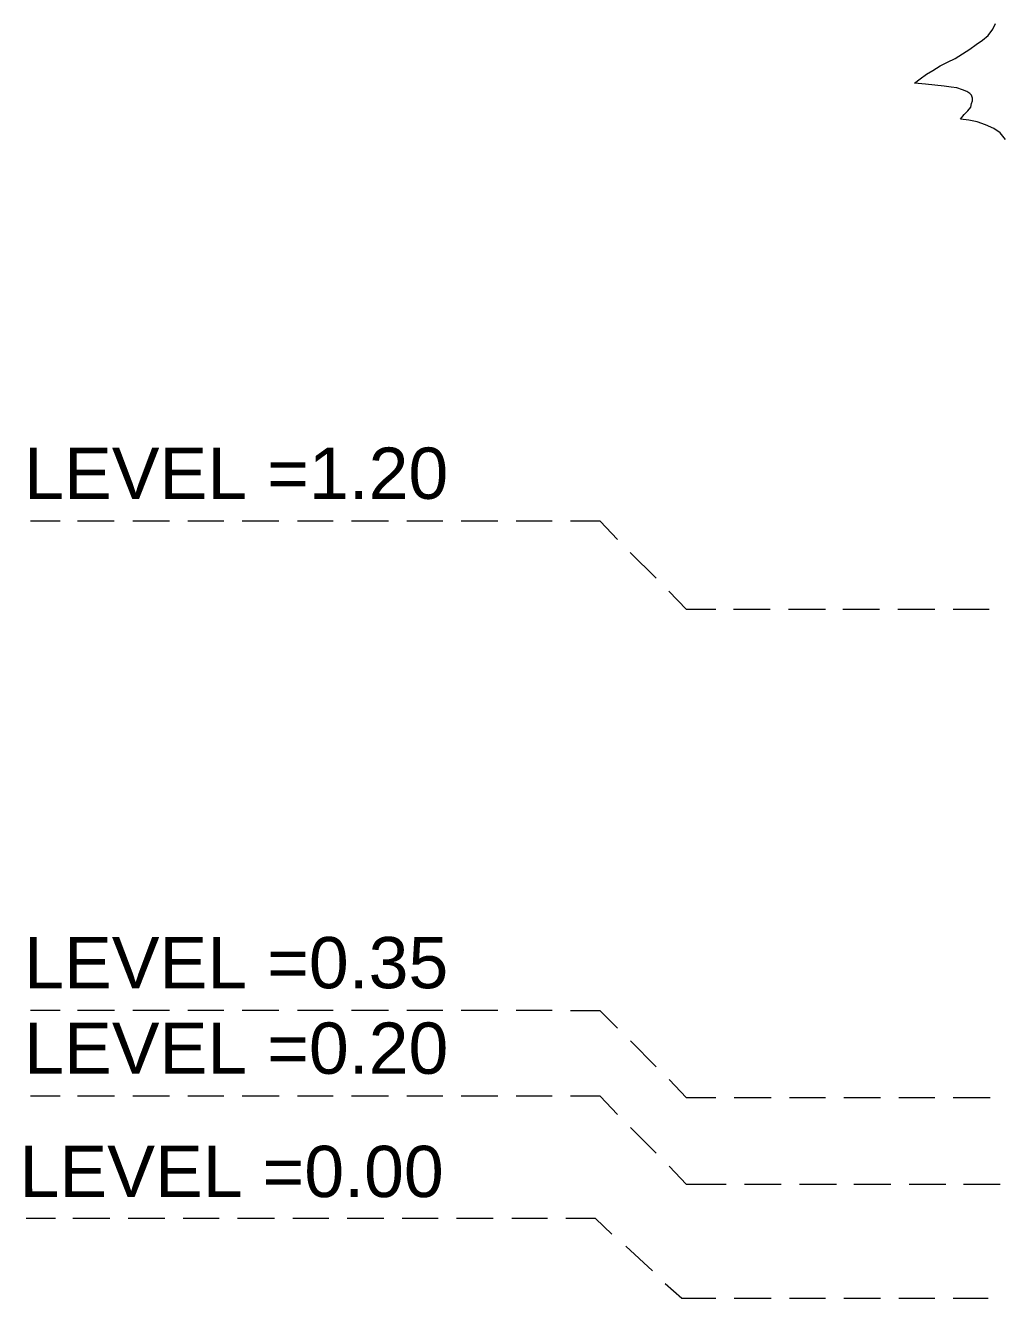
# Model space of a CAD drawing. Header units: metres. Extents: x 14 to 155, y 0 to 125.
# Drawn here: x 16.701 to 18.399, y 50.065 to 52.28 of the extents above; entities that cross this region are included whole.
import ezdxf

# ---------------------------------------------------------------- set-up
doc = ezdxf.new("R2010")
doc.units = ezdxf.units.M
doc.layers.add('PDF3_Geometry', color=9, linetype='Continuous', true_color=0x808080)
doc.layers.add('PDF_Geometry', color=7, linetype='Continuous', true_color=0xc0c0c0)
doc.layers.add('PDF3_Text', color=255, linetype='Continuous')
doc.styles.add('PDF Arial', font='arial.ttf')

msp = doc.modelspace()

# ---------------------------------------------------------------- linework, layer by layer
at = {"layer": 'PDF3_Geometry', "color": 0, "lineweight": 0}
for points in [[(16.7611, 51.4172), (16.7099, 51.4172)], [(16.8555, 51.4172), (16.7915, 51.4172)], [(16.9516, 51.4172), (16.8875, 51.4172)], [(17.046, 51.4172), (16.9836, 51.4172)], [(17.142, 51.4172), (17.078, 51.4172)], [(17.2364, 51.4172), (17.174, 51.4172)], [(17.3325, 51.4172), (17.2684, 51.4172)], [(17.4269, 51.4172), (17.3644, 51.4172)], [(17.5229, 51.4172), (17.4589, 51.4172)], [(17.6173, 51.4172), (17.5549, 51.4172)], [(17.7309, 51.3852), (17.7006, 51.4171), (17.6493, 51.4171)], [(17.7982, 51.318), (17.7533, 51.3628)], [(17.9022, 51.2636), (17.851, 51.2636), (17.8205, 51.2955)], [(17.9966, 51.2636), (17.9326, 51.2636)], [(18.0926, 51.2636), (18.0286, 51.2636)], [(18.187, 51.2636), (18.123, 51.2636)], [(18.2831, 51.2636), (18.219, 51.2636)], [(18.3775, 51.2636), (18.3151, 51.2636)], [(16.7612, 50.5658), (16.71, 50.5658)], [(16.8556, 50.5658), (16.7915, 50.5658)], [(16.9516, 50.5658), (16.8876, 50.5658)], [(17.046, 50.5658), (16.9836, 50.5658)], [(17.142, 50.5658), (17.078, 50.5658)], [(17.2365, 50.5658), (17.174, 50.5658)], [(17.3325, 50.5658), (17.2685, 50.5658)], [(17.4269, 50.5658), (17.3645, 50.5658)], [(17.5229, 50.5658), (17.4589, 50.5658)], [(17.6174, 50.5658), (17.5549, 50.5658)], [(17.731, 50.5354), (17.7006, 50.5657), (17.6493, 50.5657)], [(17.7982, 50.4682), (17.7534, 50.5131)], [(17.9022, 50.4138), (17.851, 50.4138), (17.8206, 50.4457)], [(16.7612, 50.4169), (16.71, 50.4169)], [(16.8556, 50.4169), (16.7916, 50.4169)], [(16.9516, 50.4169), (16.8876, 50.4169)], [(17.046, 50.4169), (16.9836, 50.4169)], [(17.1421, 50.4169), (17.078, 50.4169)], [(17.2365, 50.4169), (17.174, 50.4169)], [(17.3325, 50.4169), (17.2685, 50.4169)], [(17.4269, 50.4169), (17.3645, 50.4169)], [(17.5229, 50.4169), (17.4589, 50.4169)], [(17.6174, 50.417), (17.5549, 50.4169)], [(17.731, 50.385), (17.7006, 50.417), (17.6493, 50.417)], [(17.9982, 50.4138), (17.9342, 50.4138)], [(18.0927, 50.4138), (18.0302, 50.4138)], [(18.1887, 50.4138), (18.1246, 50.4138)], [(18.2831, 50.4138), (18.2207, 50.4138)], [(18.3791, 50.4138), (18.3151, 50.4138)], [(17.7982, 50.3178), (17.7534, 50.3626)], [(17.9198, 50.2634), (17.851, 50.2634), (17.8206, 50.2954)], [(18.0158, 50.2634), (17.9518, 50.2634)], [(18.1119, 50.2634), (18.0478, 50.2634)], [(18.2063, 50.2634), (18.1423, 50.2634)], [(18.3023, 50.2634), (18.2383, 50.2634)], [(18.3967, 50.2634), (18.3327, 50.2634)], [(16.7532, 50.2041), (16.702, 50.2041)], [(16.8476, 50.2041), (16.7836, 50.2041)], [(16.9436, 50.2041), (16.8796, 50.2041)], [(17.038, 50.2041), (16.9756, 50.2041)], [(17.1341, 50.2041), (17.07, 50.2041)], [(17.2285, 50.2041), (17.166, 50.2041)], [(17.3245, 50.2041), (17.2605, 50.2041)], [(17.4189, 50.2041), (17.3565, 50.2041)], [(17.5149, 50.2041), (17.4509, 50.2041)], [(17.6094, 50.2041), (17.5469, 50.2041)], [(17.7214, 50.1769), (17.6926, 50.2041), (17.6413, 50.2041)], [(17.7918, 50.1129), (17.7454, 50.1561)], [(17.9022, 50.0649), (17.843, 50.0649), (17.8142, 50.0905)], [(17.9983, 50.0649), (17.9342, 50.0649)], [(18.0927, 50.0649), (18.0302, 50.0649)], [(18.1887, 50.0649), (18.1247, 50.0649)], [(18.2831, 50.0649), (18.2207, 50.0649)], [(18.3759, 50.0649), (18.3151, 50.0649)]]:
    msp.add_lwpolyline(points, dxfattribs=at)
at = {"layer": 'PDF_Geometry', "color": 0, "lineweight": 0}
msp.add_lwpolyline([(18.4062, 52.0813), (18.3967, 52.0926), (18.3855, 52.1005), (18.3711, 52.107), (18.3566, 52.1118), (18.3423, 52.115), (18.3278, 52.1166), (18.3342, 52.1245), (18.3407, 52.131), (18.3455, 52.1374), (18.3471, 52.1437), (18.3487, 52.1485), (18.3487, 52.1534), (18.3471, 52.1582), (18.3439, 52.1614), (18.339, 52.1646), (18.331, 52.1677), (18.3215, 52.1709), (18.3118, 52.1725), (18.2991, 52.1742), (18.283, 52.1758), (18.267, 52.1774), (18.2478, 52.179), (18.2574, 52.187), (18.2686, 52.1949), (18.2798, 52.2014), (18.2926, 52.2094), (18.3054, 52.2157), (18.3183, 52.2222), (18.331, 52.2302), (18.3439, 52.2382), (18.355, 52.2462), (18.3663, 52.2542), (18.3758, 52.2622), (18.3838, 52.2734), (18.3887, 52.283)], dxfattribs=at)

# ---------------------------------------------------------------- texts
at = {"layer": 'PDF3_Text', "color": 0, "char_height": 0.089211, "attachment_point": 7, "rotation": 0.0022, "style": 'PDF Arial'}
for s, insert in [('LEVEL =1.20', (16.6987, 51.4548)), ('LEVEL =0.35', (16.6987, 50.6034)), ('LEVEL =0.20', (16.6988, 50.4546)), ('LEVEL =0.00', (16.6908, 50.2401))]:
    msp.add_mtext(s, dxfattribs=dict(at, insert=insert))

doc.saveas('drawing.dxf')
